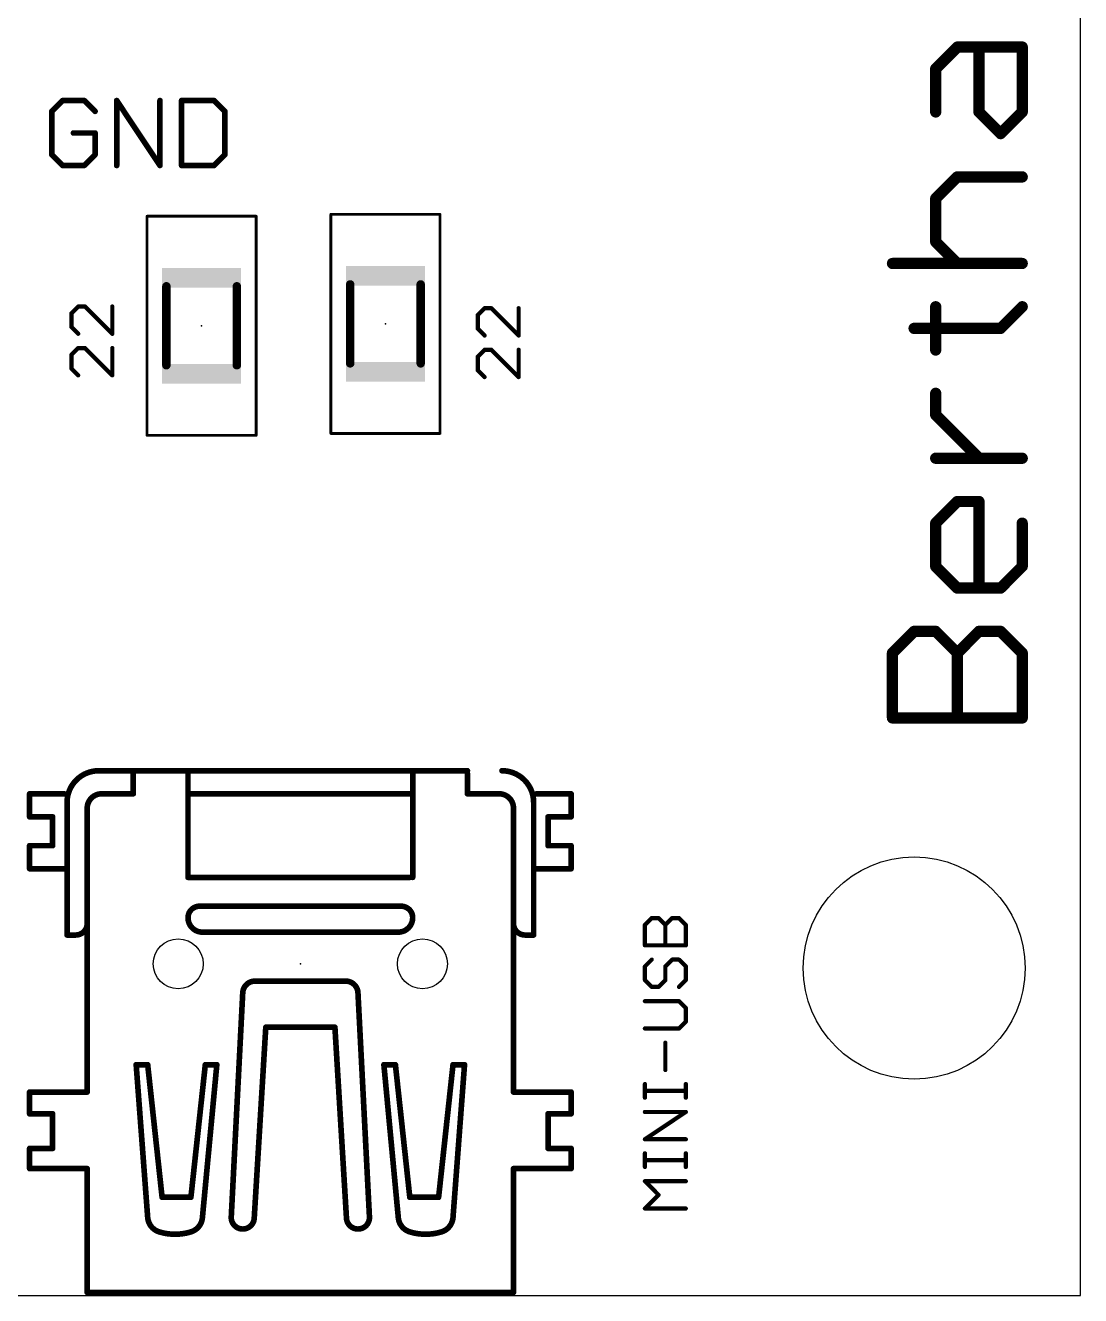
# Model space of a CAD drawing. Extents: x -5 to 95, y -7 to 91.
# Drawn here: x 75.98 to 95, y -2.9 to 19.98 of the extents above; entities that cross this region are included whole.
import ezdxf

# ---------------------------------------------------------------- set-up
doc = ezdxf.new("R2010")
doc.units = 0
for name, color, linetype in [('20', 7, 'CONTINUOUS'), ('21', 253, 'CONTINUOUS'), ('23', 7, 'CONTINUOUS'), ('27', 253, 'CONTINUOUS'), ('39', 22, 'CONTINUOUS'), ('51', 253, 'CONTINUOUS')]:
    doc.layers.add(name, color=color, linetype=linetype)

# ---------------------------------------------------------------- blocks, each defined once
blk = doc.blocks.new('RECT')
blk.add_solid([(-0.5, -0.5), (0.5, -0.5), (-0.5, 0.5), (0.5, 0.5)])

msp = doc.modelspace()

# ---------------------------------------------------------------- linework, layer by layer
at = {"layer": '20'}
for p, q in [((95, -2.9), (95, 81.7)), ((-5, -2.9), (95, -2.9))]:
    msp.add_line(p, q, dxfattribs=at)
for centre, radius in [((92, 3), 2), ((78.7377, 3.0754), 0.45), ((83.1377, 3.0754), 0.45)]:
    msp.add_circle(centre, radius, dxfattribs=at)
at = {"layer": '21', "const_width": 0.1016}
for points in [[(77.9267, 6.5536), (78.9131, 6.5536)], [(77.9267, 6.1381), (77.9267, 6.5015)], [(78.9129, 4.6327), (78.9129, 6.5015)], [(82.9622, 6.5535), (83.9486, 6.5535)], [(82.9623, 4.6327), (82.9623, 6.5015)], [(83.9485, 6.1381), (83.9485, 6.5015)], [(82.7546, 4.1135), (79.1207, 4.1135)], [(78.9131, 3.9059), (78.9131, 3.9058)], [(77.0961, 1.4929), (77.0961, 3.802)], [(79.1726, 3.6463), (82.7027, 3.6463)], [(84.7791, 1.4928), (84.7792, 3.8021)], [(76.8885, 3.5944), (76.7327, 3.5944)], [(84.9867, 3.5944), (85.1425, 3.5944)], [(81.7681, 2.7638), (80.107, 2.7638)], [(79.6918, -1.493), (79.8994, 2.5562)], [(82.1834, -1.493), (81.9758, 2.5562)], [(80.1071, -1.4931), (80.3147, 1.9332)], [(81.5605, 1.9332), (80.3145, 1.9332)], [(81.7681, -1.4931), (81.5605, 1.9332)], [(77.9786, 1.2583), (78.1863, -1.4931)], [(78.1863, 1.2583), (77.9786, 1.2583)], [(78.4458, -1.1297), (78.1863, 1.2583)], [(79.2245, 1.2583), (78.965, -1.1297)], [(79.1726, -1.4931), (79.4322, 1.2583)], [(79.4322, 1.2583), (79.2245, 1.2583)], [(82.7026, -1.4931), (82.443, 1.2583)], [(82.443, 1.2583), (82.6507, 1.2583)], [(82.6507, 1.2583), (82.9102, -1.1297)], [(83.4294, -1.1297), (83.6889, 1.2583)], [(83.8966, 1.2583), (83.6889, -1.4931)], [(83.6889, 1.2583), (83.8966, 1.2583)], [(78.965, -1.1297), (78.4458, -1.1297)], [(82.9102, -1.1297), (83.4294, -1.1297)], [(77.0961, -2.8428), (77.0962, -1.3393)], [(84.7791, -2.8428), (84.7791, -1.3392)], [(79.8994, -1.7007), (79.8995, -1.7007)], [(84.7791, -2.8428), (77.0961, -2.8428)], [(84.7792, -2.8428), (84.7791, -2.8428)]]:
    msp.add_lwpolyline(points, dxfattribs=at)
at = {"layer": '21'}
for points, const_width in [([(77.9267, 6.579, 1), (77.9267, 6.5282)], 0.0508), ([(77.9521, 6.5015, 1), (77.9013, 6.5015)], 0.0508), ([(78.9383, 6.5015, 1), (78.8875, 6.5015)], 0.0508), ([(78.9131, 6.5282, 1), (78.9131, 6.579)], 0.0508), ([(82.9622, 6.5789, 1), (82.9622, 6.5281)], 0.0508), ([(82.9877, 6.5015, 1), (82.9369, 6.5015)], 0.0508), ([(83.9739, 6.5015, 1), (83.9231, 6.5015)], 0.0508), ([(83.9486, 6.5281, 1), (83.9486, 6.5789)], 0.0508), ([(77.9013, 6.1381, 1), (77.9521, 6.1381)], 0.0508), ([(83.9231, 6.1381, 1), (83.9739, 6.1381)], 0.0508), ([(78.8875, 4.6327, 1), (78.9383, 4.6327)], 0.0508), ([(82.9369, 4.6327, 1), (82.9877, 4.6327)], 0.0508), ([(79.1207, 4.1135, 0.4145), (78.9131, 3.9059)], 0.1016), ([(79.1207, 4.1389, 1), (79.1207, 4.0881)], 0.0508), ([(79.1207, 4.0881, 1), (79.1207, 4.1389)], 0.0508), ([(82.9621, 3.9059, 0.4145), (82.7545, 4.1135)], 0.1016), ([(82.7545, 4.1389, 1), (82.7545, 4.0881)], 0.0508), ([(82.7546, 4.0881, 1), (82.7546, 4.1389)], 0.0508), ([(78.9385, 3.9059, 1), (78.8877, 3.9059)], 0.0508), ([(78.9131, 3.9058, 0.414), (79.1726, 3.6463)], 0.1016), ([(78.9385, 3.9058, 1), (78.8877, 3.9058)], 0.0508), ([(78.8877, 3.9059, 1), (78.9385, 3.9059)], 0.0508), ([(78.8877, 3.9058, 1), (78.9385, 3.9058)], 0.0508), ([(82.7026, 3.6463, 0.4135), (82.9621, 3.9058)], 0.1016), ([(82.9875, 3.9058, 1), (82.9367, 3.9059)], 0.0508), ([(82.9367, 3.9059, 1), (82.9875, 3.9059)], 0.0508), ([(76.8885, 3.5944, 0.4142), (77.0961, 3.802)], 0.1016), ([(77.1215, 3.802, 1), (77.0707, 3.802)], 0.0508), ([(77.1215, 3.802, 1), (77.0707, 3.802)], 0.0508), ([(79.1726, 3.6717, 1), (79.1726, 3.6209)], 0.0508), ([(79.1726, 3.6209, 1), (79.1726, 3.6717)], 0.0508), ([(82.7026, 3.6717, 1), (82.7026, 3.6209)], 0.0508), ([(82.7027, 3.6209, 1), (82.7027, 3.6717)], 0.0508), ([(84.7791, 3.802, 0.4142), (84.9867, 3.5944)], 0.1016), ([(84.8045, 3.802, 1), (84.7537, 3.802)], 0.0508), ([(84.8046, 3.8021, 1), (84.7538, 3.8021)], 0.0508), ([(76.7327, 3.6198, 1), (76.7327, 3.569)], 0.0508), ([(76.8885, 3.6198, 1), (76.8885, 3.569)], 0.0508), ([(76.8885, 3.569, 1), (76.8885, 3.6198)], 0.0508), ([(84.9867, 3.6198, 1), (84.9867, 3.569)], 0.0508), ([(84.9867, 3.569, 1), (84.9867, 3.6198)], 0.0508), ([(85.1425, 3.569, 1), (85.1425, 3.6198)], 0.0508), ([(80.1071, 2.7638, 0.3827), (79.8994, 2.5562)], 0.1016), ([(80.107, 2.7892, 1), (80.107, 2.7384)], 0.0508), ([(80.1085, 2.7385, 1), (80.1057, 2.7892)], 0.0508), ([(81.9758, 2.5562, 0.3825), (81.7681, 2.7638)], 0.1016), ([(81.7695, 2.7892, 1), (81.7667, 2.7385)], 0.0508), ([(81.7681, 2.7384, 1), (81.7681, 2.7892)], 0.0508), ([(79.9248, 2.5549, 1), (79.874, 2.5575)], 0.0508), ([(79.874, 2.5576, 1), (79.9248, 2.5548)], 0.0508), ([(82.0012, 2.5575, 1), (81.9504, 2.5549)], 0.0508), ([(81.9504, 2.5548, 1), (82.0012, 2.5576)], 0.0508), ([(80.3145, 1.9586, 1), (80.3145, 1.9078)], 0.0508), ([(80.3401, 1.9317, 1), (80.2893, 1.9348)], 0.0508), ([(81.5859, 1.9348, 1), (81.5351, 1.9317)], 0.0508), ([(81.5605, 1.9078, 1), (81.5605, 1.9586)], 0.0508), ([(77.0707, 1.4929, 1), (77.1215, 1.4929)], 0.0508), ([(84.7537, 1.4928, 1), (84.8045, 1.4928)], 0.0508), ([(78.0039, 1.2602, 1), (77.9533, 1.2564)], 0.0508), ([(77.9786, 1.2837, 1), (77.9786, 1.2329)], 0.0508), ([(78.2115, 1.2611, 1), (78.161, 1.2556)], 0.0508), ([(78.1863, 1.2329, 1), (78.1863, 1.2837)], 0.0508), ([(79.2245, 1.2837, 1), (79.2245, 1.2329)], 0.0508), ([(79.2497, 1.2556, 1), (79.1992, 1.2611)], 0.0508), ([(79.4575, 1.2559, 1), (79.4069, 1.2607)], 0.0508), ([(79.4322, 1.2329, 1), (79.4322, 1.2837)], 0.0508), ([(82.4683, 1.2607, 1), (82.4177, 1.2559)], 0.0508), ([(82.443, 1.2837, 1), (82.443, 1.2329)], 0.0508), ([(82.6759, 1.2611, 1), (82.6254, 1.2556)], 0.0508), ([(82.6507, 1.2329, 1), (82.6507, 1.2837)], 0.0508), ([(83.6889, 1.2837, 1), (83.6889, 1.2329)], 0.0508), ([(83.7141, 1.2556, 1), (83.6636, 1.2611)], 0.0508), ([(83.9219, 1.2564, 1), (83.8713, 1.2602)], 0.0508), ([(83.8966, 1.2329, 1), (83.8966, 1.2837)], 0.0508), ([(78.4458, -1.1043, 1), (78.4458, -1.1551)], 0.0508), ([(78.4205, -1.1324, 1), (78.471, -1.1269)], 0.0508), ([(78.9397, -1.1269, 1), (78.9902, -1.1324)], 0.0508), ([(78.965, -1.1551, 1), (78.965, -1.1043)], 0.0508), ([(82.9102, -1.1043, 1), (82.9102, -1.1551)], 0.0508), ([(82.8849, -1.1324, 1), (82.9354, -1.1269)], 0.0508), ([(83.4041, -1.1269, 1), (83.4546, -1.1324)], 0.0508), ([(83.4294, -1.1551, 1), (83.4294, -1.1043)], 0.0508), ([(77.1216, -1.3393, 1), (77.0708, -1.3393)], 0.0508), ([(84.8045, -1.3392, 1), (84.7537, -1.3392)], 0.0508), ([(78.1863, -1.4931, 0.3087), (78.3939, -1.7526)], 0.1016), ([(78.2116, -1.4911, 1), (78.161, -1.495)], 0.0508), ([(78.161, -1.495, 1), (78.2116, -1.4912)], 0.0508), ([(78.965, -1.7526, 0.3087), (79.1726, -1.4931)], 0.1016), ([(79.1473, -1.4907, 1), (79.1979, -1.4955)], 0.0508), ([(79.1979, -1.495, 1), (79.1473, -1.4911)], 0.0508), ([(79.6918, -1.4931, 0.4142), (79.8994, -1.7007)], 0.1016), ([(79.7172, -1.4931, 1), (79.6664, -1.4931)], 0.0508), ([(79.6664, -1.4917, 1), (79.7172, -1.4943)], 0.0508), ([(79.8995, -1.7007, 0.4142), (80.1071, -1.4931)], 0.1016), ([(80.1325, -1.4931, 1), (80.0817, -1.4931)], 0.0508), ([(80.0817, -1.4915, 1), (80.1325, -1.4946)], 0.0508), ([(81.7681, -1.4931, 0.4142), (81.9757, -1.7007)], 0.1016), ([(81.7935, -1.4931, 1), (81.7427, -1.4931)], 0.0508), ([(81.7427, -1.4946, 1), (81.7935, -1.4915)], 0.0508), ([(81.9758, -1.7007, 0.4142), (82.1834, -1.4931)], 0.1016), ([(82.2088, -1.4931, 1), (82.158, -1.4931)], 0.0508), ([(82.158, -1.4943, 1), (82.2088, -1.4917)], 0.0508), ([(82.7026, -1.4931, 0.3087), (82.9102, -1.7526)], 0.1016), ([(82.7279, -1.4911, 1), (82.6773, -1.495)], 0.0508), ([(82.6773, -1.4955, 1), (82.7279, -1.4907)], 0.0508), ([(83.4813, -1.7526, 0.3087), (83.6889, -1.4931)], 0.1016), ([(83.6636, -1.4912, 1), (83.7142, -1.495)], 0.0508), ([(83.7142, -1.495, 1), (83.6636, -1.4911)], 0.0508), ([(78.3939, -1.7526, 0.1499), (78.965, -1.7526)], 0.1016), ([(78.4013, -1.7283, 1), (78.3864, -1.7768)], 0.0508), ([(78.3865, -1.7769, 1), (78.4013, -1.7283)], 0.0508), ([(78.9576, -1.7283, 1), (78.9724, -1.7769)], 0.0508), ([(78.9724, -1.7768, 1), (78.9575, -1.7283)], 0.0508), ([(79.8994, -1.6753, 1), (79.8994, -1.7261)], 0.0508), ([(79.8995, -1.6753, 1), (79.8995, -1.7261)], 0.0508), ([(79.8994, -1.7261, 1), (79.8994, -1.6753)], 0.0508), ([(79.8995, -1.7261, 1), (79.8995, -1.6753)], 0.0508), ([(81.9758, -1.6753, 1), (81.9758, -1.7261)], 0.0508), ([(81.9757, -1.7261, 1), (81.9757, -1.6753)], 0.0508), ([(82.9102, -1.7526, 0.1499), (83.4813, -1.7526)], 0.1016), ([(82.9176, -1.7283, 1), (82.9027, -1.7768)], 0.0508), ([(82.9028, -1.7769, 1), (82.9176, -1.7283)], 0.0508), ([(83.4739, -1.7283, 1), (83.4887, -1.7769)], 0.0508), ([(83.4887, -1.7768, 1), (83.4738, -1.7283)], 0.0508), ([(77.0961, -2.8174, 1), (77.0961, -2.8682)], 0.0508), ([(77.0707, -2.8428, 1), (77.1215, -2.8428)], 0.0508), ([(84.7791, -2.8174, 1), (84.7791, -2.8682)], 0.0508), ([(84.7537, -2.8428, 1), (84.8045, -2.8428)], 0.0508), ([(84.7791, -2.8682, 1), (84.7791, -2.8174)], 0.0508), ([(84.7792, -2.8682, 1), (84.7792, -2.8174)], 0.0508)]:
    msp.add_lwpolyline(points, format="xyb", dxfattribs=dict(at, const_width=const_width))
at = {"layer": '23'}
for p in [(79.158, 14.5677), (82.4712, 14.6017), (80.9377, 3.0754)]:
    msp.add_point(p, dxfattribs=at)
at = {"layer": '27'}
for points, const_width in [([(92.3886, 19.1983), (92.7784, 19.5881)], 0.2032), ([(92.7784, 19.5881), (93.9478, 19.5881)], 0.2032), ([(93.1682, 18.4187), (93.1682, 19.5881)], 0.2032), ([(93.9478, 19.5881), (93.9478, 18.4187)], 0.2032), ([(92.3886, 18.4187), (92.3886, 19.1983)], 0.2032), ([(76.6532, 18.6245), (76.4583, 18.4296)], 0.1016), ([(77.043, 18.6245), (76.6532, 18.6245)], 0.1016), ([(77.2379, 18.4296), (77.043, 18.6245)], 0.1016), ([(77.6277, 17.4551), (77.6277, 18.6245)], 0.1016), ([(77.6277, 18.6245), (78.4073, 17.4551)], 0.1016), ([(78.4073, 17.4551), (78.4073, 18.6245)], 0.1016), ([(78.7971, 18.6245), (78.7971, 17.4551)], 0.1016), ([(79.3818, 18.6245), (78.7971, 18.6245)], 0.1016), ([(79.5767, 18.4296), (79.3818, 18.6245)], 0.1016), ([(76.4583, 18.4296), (76.4583, 17.65)], 0.1016), ([(79.5767, 17.65), (79.5767, 18.4296)], 0.1016), ([(93.558, 18.0289), (93.1682, 18.4187)], 0.2032), ([(93.9478, 18.4187), (93.558, 18.0289)], 0.2032), ([(77.2379, 18.0398), (76.8481, 18.0398)], 0.1016), ([(77.2379, 17.65), (77.2379, 18.0398)], 0.1016), ([(76.4583, 17.65), (76.6532, 17.4551)], 0.1016), ([(77.043, 17.4551), (77.2379, 17.65)], 0.1016), ([(79.3818, 17.4551), (79.5767, 17.65)], 0.1016), ([(76.6532, 17.4551), (77.043, 17.4551)], 0.1016), ([(78.7971, 17.4551), (79.3818, 17.4551)], 0.1016), ([(92.3886, 16.8595), (92.7784, 17.2493)], 0.2032), ([(92.7784, 17.2493), (93.9478, 17.2493)], 0.2032), ([(92.3886, 16.0799), (92.3886, 16.8595)], 0.2032), ([(92.7784, 15.6901), (92.3886, 16.0799)], 0.2032), ([(91.609, 15.6901), (93.9478, 15.6901)], 0.2032), ([(76.9339, 14.9148), (76.811, 14.792)], 0.0762), ([(77.0567, 14.9148), (76.9339, 14.9148)], 0.0762), ([(77.5482, 14.4234), (77.0567, 14.9148)], 0.0762), ([(77.5482, 14.9148), (77.5482, 14.4234)], 0.0762), ([(84.2574, 14.8837), (84.1346, 14.7608)], 0.0762), ([(84.3803, 14.8837), (84.2574, 14.8837)], 0.0762), ([(84.8718, 14.3922), (84.3803, 14.8837)], 0.0762), ([(84.8718, 14.8837), (84.8718, 14.3922)], 0.0762), ([(92.3886, 14.1309), (92.3886, 14.9105)], 0.2032), ([(93.558, 14.5207), (93.9478, 14.9105)], 0.2032), ([(76.811, 14.792), (76.811, 14.5462)], 0.0762), ([(84.1346, 14.7608), (84.1346, 14.5151)], 0.0762), ([(76.811, 14.5462), (76.9339, 14.4234)], 0.0762), ([(84.1346, 14.5151), (84.2574, 14.3922)], 0.0762), ([(91.9988, 14.5207), (93.558, 14.5207)], 0.2032), ([(76.9339, 14.1664), (76.811, 14.0436)], 0.0762), ([(77.0567, 14.1664), (76.9339, 14.1664)], 0.0762), ([(77.5482, 13.6749), (77.0567, 14.1664)], 0.0762), ([(77.5482, 14.1664), (77.5482, 13.6749)], 0.0762), ([(76.811, 14.0436), (76.811, 13.7978)], 0.0762), ([(84.2574, 14.1353), (84.1346, 14.0124)], 0.0762), ([(84.1346, 14.0124), (84.1346, 13.7666)], 0.0762), ([(84.3803, 14.1353), (84.2574, 14.1353)], 0.0762), ([(84.8718, 13.6438), (84.3803, 14.1353)], 0.0762), ([(84.8718, 14.1353), (84.8718, 13.6438)], 0.0762), ([(76.811, 13.7978), (76.9339, 13.6749)], 0.0762), ([(84.1346, 13.7666), (84.2574, 13.6438)], 0.0762), ([(92.3886, 12.9615), (92.3886, 13.3513)], 0.2032), ([(93.1682, 12.1819), (92.3886, 12.9615)], 0.2032), ([(93.9478, 12.1819), (92.3886, 12.1819)], 0.2032), ([(92.3886, 11.0125), (92.7784, 11.4023)], 0.2032), ([(92.7784, 11.4023), (93.1682, 11.4023)], 0.2032), ([(93.1682, 11.4023), (93.1682, 9.8431)], 0.2032), ([(92.3886, 10.2329), (92.3886, 11.0125)], 0.2032), ([(93.9478, 11.0125), (93.9478, 10.2329)], 0.2032), ([(92.7784, 9.8431), (92.3886, 10.2329)], 0.2032), ([(93.9478, 10.2329), (93.558, 9.8431)], 0.2032), ([(93.558, 9.8431), (92.7784, 9.8431)], 0.2032), ([(91.609, 8.6737), (91.9988, 9.0635)], 0.2032), ([(91.9988, 9.0635), (92.3886, 9.0635)], 0.2032), ([(92.3886, 9.0635), (92.7784, 8.6737)], 0.2032), ([(92.7784, 8.6737), (93.1682, 9.0635)], 0.2032), ([(93.1682, 9.0635), (93.558, 9.0635)], 0.2032), ([(93.558, 9.0635), (93.9478, 8.6737)], 0.2032), ([(91.609, 7.5043), (91.609, 8.6737)], 0.2032), ([(92.7784, 7.5043), (92.7784, 8.6737)], 0.2032), ([(93.9478, 8.6737), (93.9478, 7.5043)], 0.2032), ([(93.9478, 7.5043), (91.609, 7.5043)], 0.2032), ([(87.1474, 3.7771), (87.2702, 3.9)], 0.0762), ([(87.2702, 3.9), (87.3931, 3.9)], 0.0762), ([(87.3931, 3.9), (87.516, 3.7771)], 0.0762), ([(87.516, 3.7771), (87.6389, 3.9)], 0.0762), ([(87.6389, 3.9), (87.7617, 3.9)], 0.0762), ([(87.7617, 3.9), (87.8846, 3.7771)], 0.0762), ([(87.1474, 3.4085), (87.1474, 3.7771)], 0.0762), ([(87.516, 3.4085), (87.516, 3.7771)], 0.0762), ([(87.8846, 3.7771), (87.8846, 3.4085)], 0.0762), ([(87.8846, 3.4085), (87.1474, 3.4085)], 0.0762), ([(87.2702, 3.1516), (87.1474, 3.0287)], 0.0762), ([(87.1474, 3.0287), (87.1474, 2.783)], 0.0762), ([(87.516, 3.0287), (87.6389, 3.1516)], 0.0762), ([(87.516, 2.783), (87.516, 3.0287)], 0.0762), ([(87.6389, 3.1516), (87.7617, 3.1516)], 0.0762), ([(87.7617, 3.1516), (87.8846, 3.0287)], 0.0762), ([(87.8846, 3.0287), (87.8846, 2.783)], 0.0762), ([(87.1474, 2.783), (87.2702, 2.6601)], 0.0762), ([(87.3931, 2.6601), (87.516, 2.783)], 0.0762), ([(87.8846, 2.783), (87.7617, 2.6601)], 0.0762), ([(87.2702, 2.6601), (87.3931, 2.6601)], 0.0762), ([(87.7617, 2.4032), (87.1474, 2.4032)], 0.0762), ([(87.8846, 2.2803), (87.7617, 2.4032)], 0.0762), ([(87.8846, 2.0345), (87.8846, 2.2803)], 0.0762), ([(87.7617, 1.9117), (87.8846, 2.0345)], 0.0762), ([(87.1474, 1.9117), (87.7617, 1.9117)], 0.0762), ([(87.516, 1.1633), (87.516, 1.6547)], 0.0762), ([(87.1474, 0.6643), (87.1474, 0.9101)], 0.0762), ([(87.8846, 0.6643), (87.8846, 0.9101)], 0.0762), ([(87.8846, 0.7872), (87.1474, 0.7872)], 0.0762), ([(87.1474, -0.0841), (87.8846, 0.4074)], 0.0762), ([(87.8846, 0.4074), (87.1474, 0.4074)], 0.0762), ([(87.8846, -0.0841), (87.1474, -0.0841)], 0.0762), ([(87.1474, -0.5831), (87.1474, -0.3373)], 0.0762), ([(87.8846, -0.4602), (87.1474, -0.4602)], 0.0762), ([(87.8846, -0.5831), (87.8846, -0.3373)], 0.0762), ([(87.3931, -1.0857), (87.1474, -0.84)], 0.0762), ([(87.1474, -0.84), (87.8846, -0.84)], 0.0762), ([(87.1474, -1.3315), (87.3931, -1.0857)], 0.0762), ([(87.8846, -1.3315), (87.1474, -1.3315)], 0.0762)]:
    msp.add_lwpolyline(points, dxfattribs=dict(at, const_width=const_width))
for points, const_width in [([(92.7784, 19.6389, 1), (92.7784, 19.5373)], 0.1016), ([(92.8144, 19.5522, 1), (92.7425, 19.624)], 0.1016), ([(93.219, 19.5881, 1), (93.1174, 19.5881)], 0.1016), ([(93.9986, 19.5881, 1), (93.897, 19.5881)], 0.1016), ([(93.9478, 19.5373, 1), (93.9478, 19.6389)], 0.1016), ([(92.4394, 19.1983, 1), (92.3378, 19.1983)], 0.1016), ([(92.3527, 19.2342, 1), (92.4246, 19.1624)], 0.1016), ([(76.6532, 18.6499, 1), (76.6532, 18.5991)], 0.0508), ([(76.6711, 18.6065, 1), (76.6352, 18.6424)], 0.0508), ([(77.0609, 18.6424, 1), (77.025, 18.6065)], 0.0508), ([(77.043, 18.5991, 1), (77.043, 18.6499)], 0.0508), ([(77.6531, 18.6245, 1), (77.6023, 18.6245)], 0.0508), ([(77.6488, 18.6386, 1), (77.6066, 18.6104)], 0.0508), ([(78.4327, 18.6245, 1), (78.3819, 18.6245)], 0.0508), ([(78.8225, 18.6245, 1), (78.7717, 18.6245)], 0.0508), ([(78.7971, 18.6499, 1), (78.7971, 18.5991)], 0.0508), ([(79.3997, 18.6424, 1), (79.3638, 18.6065)], 0.0508), ([(79.3818, 18.5991, 1), (79.3818, 18.6499)], 0.0508), ([(76.4837, 18.4296, 1), (76.4329, 18.4296)], 0.0508), ([(76.4403, 18.4475, 1), (76.4763, 18.4116)], 0.0508), ([(77.2199, 18.4116, 1), (77.2558, 18.4475)], 0.0508), ([(79.6021, 18.4296, 1), (79.5513, 18.4296)], 0.0508), ([(79.5587, 18.4116, 1), (79.5946, 18.4475)], 0.0508), ([(92.3378, 18.4187, 1), (92.4394, 18.4187)], 0.1016), ([(93.2042, 18.4546, 1), (93.1323, 18.3828)], 0.1016), ([(93.1174, 18.4187, 1), (93.219, 18.4187)], 0.1016), ([(93.897, 18.4187, 1), (93.9986, 18.4187)], 0.1016), ([(93.9837, 18.3828, 1), (93.9119, 18.4546)], 0.1016), ([(76.8481, 18.0652, 1), (76.8481, 18.0144)], 0.0508), ([(77.2633, 18.0398, 1), (77.2125, 18.0398)], 0.0508), ([(77.2379, 18.0144, 1), (77.2379, 18.0652)], 0.0508), ([(93.5221, 18.0648, 1), (93.594, 17.993)], 0.1016), ([(93.5221, 17.993, 1), (93.594, 18.0648)], 0.1016), ([(76.4763, 17.6679, 1), (76.4403, 17.632)], 0.0508), ([(76.4329, 17.65, 1), (76.4837, 17.65)], 0.0508), ([(77.2125, 17.65, 1), (77.2633, 17.65)], 0.0508), ([(77.2558, 17.632, 1), (77.2199, 17.6679)], 0.0508), ([(79.5513, 17.65, 1), (79.6021, 17.65)], 0.0508), ([(79.5946, 17.632, 1), (79.5587, 17.6679)], 0.0508), ([(76.6532, 17.4805, 1), (76.6532, 17.4297)], 0.0508), ([(76.6352, 17.4371, 1), (76.6711, 17.473)], 0.0508), ([(77.025, 17.473, 1), (77.0609, 17.4371)], 0.0508), ([(77.043, 17.4297, 1), (77.043, 17.4805)], 0.0508), ([(77.6023, 17.4551, 1), (77.6531, 17.4551)], 0.0508), ([(78.3819, 17.4551, 1), (78.4327, 17.4551)], 0.0508), ([(78.3862, 17.441, 1), (78.4284, 17.4692)], 0.0508), ([(78.7971, 17.4805, 1), (78.7971, 17.4297)], 0.0508), ([(78.7717, 17.4551, 1), (78.8225, 17.4551)], 0.0508), ([(79.3638, 17.473, 1), (79.3997, 17.4371)], 0.0508), ([(79.3818, 17.4297, 1), (79.3818, 17.4805)], 0.0508), ([(92.7784, 17.3001, 1), (92.7784, 17.1985)], 0.1016), ([(92.8144, 17.2134, 1), (92.7425, 17.2852)], 0.1016), ([(93.9478, 17.1985, 1), (93.9478, 17.3001)], 0.1016), ([(92.4394, 16.8595, 1), (92.3378, 16.8595)], 0.1016), ([(92.3527, 16.8954, 1), (92.4246, 16.8236)], 0.1016), ([(92.4246, 16.1158, 1), (92.3527, 16.044)], 0.1016), ([(92.3378, 16.0799, 1), (92.4394, 16.0799)], 0.1016), ([(91.609, 15.7409, 1), (91.609, 15.6393)], 0.1016), ([(93.9478, 15.6393, 1), (93.9478, 15.7409)], 0.1016), ([(92.7425, 15.6542, 1), (92.8144, 15.7261)], 0.1016), ([(76.9339, 14.9339, 1), (76.9339, 14.8958)], 0.0381), ([(76.9473, 14.9014, 1), (76.9204, 14.9283)], 0.0381), ([(77.0702, 14.9283, 1), (77.0433, 14.9014)], 0.0381), ([(77.0567, 14.8958, 1), (77.0567, 14.9339)], 0.0381), ([(77.5673, 14.9148, 1), (77.5292, 14.9148)], 0.0381), ([(84.2574, 14.9027, 1), (84.2574, 14.8646)], 0.0381), ([(84.2709, 14.8702, 1), (84.244, 14.8971)], 0.0381), ([(84.3938, 14.8971, 1), (84.3668, 14.8702)], 0.0381), ([(84.3803, 14.8646, 1), (84.3803, 14.9027)], 0.0381), ([(84.8908, 14.8837, 1), (84.8527, 14.8837)], 0.0381), ([(92.4394, 14.9105, 1), (92.3378, 14.9105)], 0.1016), ([(93.9837, 14.8746, 1), (93.9119, 14.9465)], 0.1016), ([(76.83, 14.792, 1), (76.7919, 14.792)], 0.0381), ([(76.7975, 14.8054, 1), (76.8245, 14.7785)], 0.0381), ([(84.1211, 14.7743, 1), (84.148, 14.7473)], 0.0381), ([(84.1536, 14.7608, 1), (84.1155, 14.7608)], 0.0381), ([(76.8245, 14.5597, 1), (76.7975, 14.5328)], 0.0381), ([(76.7919, 14.5462, 1), (76.83, 14.5462)], 0.0381), ([(76.9204, 14.4099, 1), (76.9473, 14.4368)], 0.0381), ([(77.5292, 14.4234, 1), (77.5673, 14.4234)], 0.0381), ([(77.5348, 14.4099, 1), (77.5617, 14.4368)], 0.0381), ([(84.148, 14.5285, 1), (84.1211, 14.5016)], 0.0381), ([(84.1155, 14.5151, 1), (84.1536, 14.5151)], 0.0381), ([(84.244, 14.3787, 1), (84.2709, 14.4057)], 0.0381), ([(84.8583, 14.3787, 1), (84.8853, 14.4057)], 0.0381), ([(91.9988, 14.5715, 1), (91.9988, 14.4699)], 0.1016), ([(93.5221, 14.5567, 1), (93.594, 14.4848)], 0.1016), ([(93.558, 14.4699, 1), (93.558, 14.5715)], 0.1016), ([(76.9339, 14.1855, 1), (76.9339, 14.1474)], 0.0381), ([(76.9473, 14.153, 1), (76.9204, 14.1799)], 0.0381), ([(77.0702, 14.1799, 1), (77.0433, 14.153)], 0.0381), ([(77.0567, 14.1474, 1), (77.0567, 14.1855)], 0.0381), ([(77.5673, 14.1664, 1), (77.5292, 14.1664)], 0.0381), ([(84.8527, 14.3922, 1), (84.8908, 14.3922)], 0.0381), ([(76.83, 14.0436, 1), (76.7919, 14.0436)], 0.0381), ([(76.7975, 14.057, 1), (76.8245, 14.0301)], 0.0381), ([(84.1536, 14.0124, 1), (84.1155, 14.0124)], 0.0381), ([(84.1211, 14.0258, 1), (84.148, 13.9989)], 0.0381), ([(84.2574, 14.1543, 1), (84.2574, 14.1162)], 0.0381), ([(84.2709, 14.1218, 1), (84.244, 14.1487)], 0.0381), ([(84.3938, 14.1487, 1), (84.3668, 14.1218)], 0.0381), ([(84.3803, 14.1162, 1), (84.3803, 14.1543)], 0.0381), ([(84.8908, 14.1353, 1), (84.8527, 14.1353)], 0.0381), ([(92.3378, 14.1309, 1), (92.4394, 14.1309)], 0.1016), ([(76.8245, 13.8113, 1), (76.7975, 13.7843)], 0.0381), ([(76.7919, 13.7978, 1), (76.83, 13.7978)], 0.0381), ([(84.148, 13.7801, 1), (84.1211, 13.7532)], 0.0381), ([(84.1155, 13.7666, 1), (84.1536, 13.7666)], 0.0381), ([(76.9204, 13.6615, 1), (76.9473, 13.6884)], 0.0381), ([(77.5292, 13.6749, 1), (77.5673, 13.6749)], 0.0381), ([(77.5348, 13.6615, 1), (77.5617, 13.6884)], 0.0381), ([(84.244, 13.6303, 1), (84.2709, 13.6572)], 0.0381), ([(84.8527, 13.6438, 1), (84.8908, 13.6438)], 0.0381), ([(84.8583, 13.6303, 1), (84.8853, 13.6572)], 0.0381), ([(92.4394, 13.3513, 1), (92.3378, 13.3513)], 0.1016), ([(92.4246, 12.9975, 1), (92.3527, 12.9256)], 0.1016), ([(92.3378, 12.9615, 1), (92.4394, 12.9615)], 0.1016), ([(92.3886, 12.2327, 1), (92.3886, 12.1311)], 0.1016), ([(93.1323, 12.146, 1), (93.2042, 12.2179)], 0.1016), ([(93.9478, 12.1311, 1), (93.9478, 12.2327)], 0.1016), ([(92.7784, 11.4531, 1), (92.7784, 11.3515)], 0.1016), ([(92.8144, 11.3664, 1), (92.7425, 11.4383)], 0.1016), ([(93.219, 11.4023, 1), (93.1174, 11.4023)], 0.1016), ([(93.1682, 11.3515, 1), (93.1682, 11.4531)], 0.1016), ([(92.4394, 11.0125, 1), (92.3378, 11.0125)], 0.1016), ([(92.3527, 11.0485, 1), (92.4246, 10.9766)], 0.1016), ([(93.9986, 11.0125, 1), (93.897, 11.0125)], 0.1016), ([(92.4246, 10.2689, 1), (92.3527, 10.197)], 0.1016), ([(93.9837, 10.197, 1), (93.9119, 10.2689)], 0.1016), ([(92.3378, 10.2329, 1), (92.4394, 10.2329)], 0.1016), ([(93.897, 10.2329, 1), (93.9986, 10.2329)], 0.1016), ([(92.7784, 9.8939, 1), (92.7784, 9.7923)], 0.1016), ([(92.7425, 9.8072, 1), (92.8144, 9.8791)], 0.1016), ([(93.1174, 9.8431, 1), (93.219, 9.8431)], 0.1016), ([(93.5221, 9.8791, 1), (93.594, 9.8072)], 0.1016), ([(93.558, 9.7923, 1), (93.558, 9.8939)], 0.1016), ([(91.9988, 9.1143, 1), (91.9988, 9.0127)], 0.1016), ([(92.0348, 9.0276, 1), (91.9629, 9.0995)], 0.1016), ([(92.4246, 9.0995, 1), (92.3527, 9.0276)], 0.1016), ([(92.3886, 9.0127, 1), (92.3886, 9.1143)], 0.1016), ([(93.1682, 9.1143, 1), (93.1682, 9.0127)], 0.1016), ([(93.2042, 9.0276, 1), (93.1323, 9.0995)], 0.1016), ([(93.594, 9.0995, 1), (93.5221, 9.0276)], 0.1016), ([(93.558, 9.0127, 1), (93.558, 9.1143)], 0.1016), ([(91.6598, 8.6737, 1), (91.5582, 8.6737)], 0.1016), ([(91.5731, 8.7097, 1), (91.645, 8.6378)], 0.1016), ([(92.8292, 8.6737, 1), (92.7276, 8.6737)], 0.1016), ([(92.7425, 8.7097, 1), (92.8144, 8.6378)], 0.1016), ([(92.7425, 8.6378, 1), (92.8144, 8.7097)], 0.1016), ([(93.9986, 8.6737, 1), (93.897, 8.6737)], 0.1016), ([(93.9119, 8.6378, 1), (93.9837, 8.7097)], 0.1016), ([(91.609, 7.5551, 1), (91.609, 7.4535)], 0.1016), ([(91.5582, 7.5043, 1), (91.6598, 7.5043)], 0.1016), ([(92.7276, 7.5043, 1), (92.8292, 7.5043)], 0.1016), ([(93.897, 7.5043, 1), (93.9986, 7.5043)], 0.1016), ([(93.9478, 7.4535, 1), (93.9478, 7.5551)], 0.1016), ([(87.2702, 3.919, 1), (87.2702, 3.8809)], 0.0381), ([(87.2837, 3.8865, 1), (87.2568, 3.9135)], 0.0381), ([(87.4066, 3.9135, 1), (87.3796, 3.8865)], 0.0381), ([(87.3931, 3.8809, 1), (87.3931, 3.919)], 0.0381), ([(87.6389, 3.919, 1), (87.6389, 3.8809)], 0.0381), ([(87.6523, 3.8865, 1), (87.6254, 3.9135)], 0.0381), ([(87.7752, 3.9135, 1), (87.7483, 3.8865)], 0.0381), ([(87.7617, 3.8809, 1), (87.7617, 3.919)], 0.0381), ([(87.1339, 3.7906, 1), (87.1608, 3.7636)], 0.0381), ([(87.1664, 3.7771, 1), (87.1283, 3.7771)], 0.0381), ([(87.535, 3.7771, 1), (87.4969, 3.7771)], 0.0381), ([(87.5025, 3.7906, 1), (87.5295, 3.7636)], 0.0381), ([(87.5025, 3.7636, 1), (87.5295, 3.7906)], 0.0381), ([(87.9036, 3.7771, 1), (87.8655, 3.7771)], 0.0381), ([(87.8711, 3.7636, 1), (87.8981, 3.7906)], 0.0381), ([(87.1474, 3.4276, 1), (87.1474, 3.3895)], 0.0381), ([(87.8846, 3.3895, 1), (87.8846, 3.4276)], 0.0381), ([(87.1283, 3.4085, 1), (87.1664, 3.4085)], 0.0381), ([(87.4969, 3.4085, 1), (87.535, 3.4085)], 0.0381), ([(87.8655, 3.4085, 1), (87.9036, 3.4085)], 0.0381), ([(87.1339, 3.0422, 1), (87.1608, 3.0152)], 0.0381), ([(87.1664, 3.0287, 1), (87.1283, 3.0287)], 0.0381), ([(87.2837, 3.1381, 1), (87.2568, 3.165)], 0.0381), ([(87.535, 3.0287, 1), (87.4969, 3.0287)], 0.0381), ([(87.5025, 3.0422, 1), (87.5295, 3.0152)], 0.0381), ([(87.6389, 3.1706, 1), (87.6389, 3.1325)], 0.0381), ([(87.6523, 3.1381, 1), (87.6254, 3.165)], 0.0381), ([(87.7752, 3.165, 1), (87.7483, 3.1381)], 0.0381), ([(87.7617, 3.1325, 1), (87.7617, 3.1706)], 0.0381), ([(87.9036, 3.0287, 1), (87.8655, 3.0287)], 0.0381), ([(87.8711, 3.0152, 1), (87.8981, 3.0422)], 0.0381), ([(87.1608, 2.7964, 1), (87.1339, 2.7695)], 0.0381), ([(87.1283, 2.783, 1), (87.1664, 2.783)], 0.0381), ([(87.4969, 2.783, 1), (87.535, 2.783)], 0.0381), ([(87.5295, 2.7695, 1), (87.5025, 2.7964)], 0.0381), ([(87.8655, 2.783, 1), (87.9036, 2.783)], 0.0381), ([(87.8981, 2.7695, 1), (87.8711, 2.7964)], 0.0381), ([(87.2702, 2.6791, 1), (87.2702, 2.641)], 0.0381), ([(87.2568, 2.6466, 1), (87.2837, 2.6736)], 0.0381), ([(87.3796, 2.6736, 1), (87.4066, 2.6466)], 0.0381), ([(87.3931, 2.641, 1), (87.3931, 2.6791)], 0.0381), ([(87.7483, 2.6736, 1), (87.7752, 2.6466)], 0.0381), ([(87.1474, 2.4222, 1), (87.1474, 2.3841)], 0.0381), ([(87.7752, 2.4166, 1), (87.7483, 2.3897)], 0.0381), ([(87.7617, 2.3841, 1), (87.7617, 2.4222)], 0.0381), ([(87.9036, 2.2803, 1), (87.8655, 2.2803)], 0.0381), ([(87.8711, 2.2668, 1), (87.8981, 2.2938)], 0.0381), ([(87.8981, 2.0211, 1), (87.8711, 2.048)], 0.0381), ([(87.1474, 1.9307, 1), (87.1474, 1.8926)], 0.0381), ([(87.7483, 1.9251, 1), (87.7752, 1.8982)], 0.0381), ([(87.7617, 1.8926, 1), (87.7617, 1.9307)], 0.0381), ([(87.8655, 2.0345, 1), (87.9036, 2.0345)], 0.0381), ([(87.535, 1.6547, 1), (87.4969, 1.6547)], 0.0381), ([(87.4969, 1.1633, 1), (87.535, 1.1633)], 0.0381), ([(87.1664, 0.9101, 1), (87.1283, 0.9101)], 0.0381), ([(87.9036, 0.9101, 1), (87.8655, 0.9101)], 0.0381), ([(87.1474, 0.8062, 1), (87.1474, 0.7681)], 0.0381), ([(87.8846, 0.7681, 1), (87.8846, 0.8062)], 0.0381), ([(87.1283, 0.6643, 1), (87.1664, 0.6643)], 0.0381), ([(87.8655, 0.6643, 1), (87.9036, 0.6643)], 0.0381), ([(87.1474, 0.4264, 1), (87.1474, 0.3883)], 0.0381), ([(87.8952, 0.3915, 1), (87.874, 0.4232)], 0.0381), ([(87.8846, 0.3883, 1), (87.8846, 0.4264)], 0.0381), ([(87.1474, -0.0651, 1), (87.1474, -0.1032)], 0.0381), ([(87.1368, -0.0683, 1), (87.1579, -0.1)], 0.0381), ([(87.8846, -0.1032, 1), (87.8846, -0.0651)], 0.0381), ([(87.1664, -0.3373, 1), (87.1283, -0.3373)], 0.0381), ([(87.1474, -0.4411, 1), (87.1474, -0.4792)], 0.0381), ([(87.9036, -0.3373, 1), (87.8655, -0.3373)], 0.0381), ([(87.8846, -0.4792, 1), (87.8846, -0.4411)], 0.0381), ([(87.1283, -0.5831, 1), (87.1664, -0.5831)], 0.0381), ([(87.8655, -0.5831, 1), (87.9036, -0.5831)], 0.0381), ([(87.1608, -0.8265, 1), (87.1339, -0.8535)], 0.0381), ([(87.1474, -0.8209, 1), (87.1474, -0.859)], 0.0381), ([(87.8846, -0.859, 1), (87.8846, -0.8209)], 0.0381), ([(87.4066, -1.0992, 1), (87.3796, -1.0723)], 0.0381), ([(87.3796, -1.0992, 1), (87.4066, -1.0723)], 0.0381), ([(87.1474, -1.3124, 1), (87.1474, -1.3505)], 0.0381), ([(87.1339, -1.318, 1), (87.1608, -1.3449)], 0.0381), ([(87.8846, -1.3505, 1), (87.8846, -1.3124)], 0.0381)]:
    msp.add_lwpolyline(points, format="xyb", dxfattribs=dict(at, const_width=const_width))
at = {"layer": '39', "const_width": 0.0508}
for points in [[(78.175, 12.5947), (78.175, 16.5407)], [(78.175, 16.5407), (80.141, 16.5407)], [(80.141, 16.5407), (80.141, 12.5947)], [(81.4882, 12.6287), (81.4882, 16.5747)], [(81.4882, 16.5747), (83.4542, 16.5747)], [(83.4542, 16.5747), (83.4542, 12.6287)], [(80.141, 12.5947), (78.175, 12.5947)], [(83.4542, 12.6287), (81.4882, 12.6287)]]:
    msp.add_lwpolyline(points, dxfattribs=at)
at = {"layer": '39', "const_width": 0.0254}
for points in [[(78.1877, 16.5407, 1), (78.1623, 16.5407)], [(78.175, 16.5534, 1), (78.175, 16.528)], [(80.1537, 16.5407, 1), (80.1283, 16.5407)], [(80.141, 16.528, 1), (80.141, 16.5534)], [(81.5009, 16.5747, 1), (81.4755, 16.5747)], [(81.4882, 16.5874, 1), (81.4882, 16.562)], [(83.4669, 16.5747, 1), (83.4415, 16.5747)], [(83.4542, 16.562, 1), (83.4542, 16.5874)], [(78.175, 12.6074, 1), (78.175, 12.582)], [(78.1623, 12.5947, 1), (78.1877, 12.5947)], [(80.1283, 12.5947, 1), (80.1537, 12.5947)], [(80.141, 12.582, 1), (80.141, 12.6074)], [(81.4882, 12.6414, 1), (81.4882, 12.616)], [(81.4755, 12.6287, 1), (81.5009, 12.6287)], [(83.4415, 12.6287, 1), (83.4669, 12.6287)], [(83.4542, 12.616, 1), (83.4542, 12.6414)]]:
    msp.add_lwpolyline(points, format="xyb", dxfattribs=at)
at = {"layer": '51'}
for points, const_width in [([(78.523, 13.8565), (78.523, 15.2789)], 0.1524), ([(79.793, 13.8565), (79.793, 15.2789)], 0.1524), ([(81.8362, 13.8905), (81.8362, 15.3129)], 0.1524), ([(83.1062, 13.8905), (83.1062, 15.3129)], 0.1524), ([(77.3037, 6.5535), (83.9486, 6.5534)], 0.1016), ([(76.0578, 5.7228), (76.0578, 6.1381)], 0.1016), ([(76.0578, 6.1381), (76.6808, 6.1381)], 0.1016), ([(77.3556, 6.1381), (77.9267, 6.1381)], 0.1016), ([(82.9103, 6.1381), (78.965, 6.1381)], 0.1016), ([(84.5196, 6.1381), (83.9485, 6.1381)], 0.1016), ([(85.8174, 6.1381), (85.1944, 6.1381)], 0.1016), ([(85.8174, 5.7228), (85.8174, 6.1381)], 0.1016), ([(76.7327, 3.5944), (76.7327, 5.9824)], 0.1016), ([(85.1425, 3.5944), (85.1425, 5.9824)], 0.1016), ([(76.4731, 5.7228), (76.0578, 5.7228)], 0.1016), ([(76.4731, 5.2037), (76.4731, 5.7228)], 0.1016), ([(77.0961, 5.8786), (77.0961, 3.802)], 0.1016), ([(84.7791, 0.7661), (84.7791, 5.8786)], 0.1016), ([(85.4021, 5.2037), (85.4021, 5.7228)], 0.1016), ([(85.4021, 5.7228), (85.8174, 5.7228)], 0.1016), ([(76.0578, 4.7884), (76.0578, 5.2037)], 0.1016), ([(76.0578, 5.2037), (76.4731, 5.2037)], 0.1016), ([(85.8174, 5.2037), (85.4021, 5.2037)], 0.1016), ([(85.8174, 4.7884), (85.8174, 5.2037)], 0.1016), ([(76.6808, 4.7884), (76.0578, 4.7884)], 0.1016), ([(85.1944, 4.7884), (85.8174, 4.7884)], 0.1016), ([(82.9102, 4.6327), (78.9129, 4.6327)], 0.1016), ([(77.0961, 0.7661), (77.0962, 3.8019)], 0.1016), ([(76.0578, 0.3739), (76.0578, 0.7661)], 0.1016), ([(76.0578, 0.7661), (77.0961, 0.7661)], 0.1016), ([(85.8174, 0.7661), (84.7791, 0.7661)], 0.1016), ([(85.8174, 0.3739), (85.8174, 0.7661)], 0.1016), ([(76.4731, 0.3739), (76.0578, 0.3739)], 0.1016), ([(76.4731, -0.2491), (76.4731, 0.3739)], 0.1016), ([(85.4021, -0.2491), (85.4021, 0.3739)], 0.1016), ([(85.4021, 0.3739), (85.8174, 0.3739)], 0.1016), ([(76.0578, -0.6125), (76.0578, -0.2491)], 0.1016), ([(76.0578, -0.2491), (76.4731, -0.2491)], 0.1016), ([(85.8174, -0.2491), (85.4021, -0.2491)], 0.1016), ([(85.8174, -0.6125), (85.8174, -0.2491)], 0.1016), ([(77.0961, -0.6125), (76.0578, -0.6125)], 0.1016), ([(77.0961, -2.8428), (77.0961, -0.6125)], 0.1016), ([(84.7791, -2.8428), (84.7791, -0.6125)], 0.1016), ([(84.7791, -0.6125), (85.8174, -0.6125)], 0.1016)]:
    msp.add_lwpolyline(points, dxfattribs=dict(at, const_width=const_width))
for points, const_width in [([(78.5611, 15.2789, 1), (78.4849, 15.2789)], 0.0762), ([(79.8311, 15.2789, 1), (79.7549, 15.2789)], 0.0762), ([(81.8743, 15.3129, 1), (81.7981, 15.3129)], 0.0762), ([(83.1443, 15.3129, 1), (83.0681, 15.3129)], 0.0762), ([(78.4849, 13.8565, 1), (78.5611, 13.8565)], 0.0762), ([(79.7549, 13.8565, 1), (79.8311, 13.8565)], 0.0762), ([(81.7981, 13.8905, 1), (81.8743, 13.8905)], 0.0762), ([(83.0681, 13.8905, 1), (83.1443, 13.8905)], 0.0762), ([(77.3038, 6.5535, 0.4142), (76.7327, 5.9824)], 0.1016), ([(77.3037, 6.5789, 1), (77.3037, 6.5281)], 0.0508), ([(77.3038, 6.5281, 1), (77.3038, 6.5789)], 0.0508), ([(83.9486, 6.528, 1), (83.9486, 6.5788)], 0.0508), ([(85.1425, 5.9824, 0.4143), (84.5714, 6.5535)], 0.1016), ([(84.5714, 6.5789, 1), (84.5714, 6.5281)], 0.0508), ([(76.0832, 6.1381, 1), (76.0324, 6.1381)], 0.0508), ([(76.0578, 6.1635, 1), (76.0578, 6.1127)], 0.0508), ([(76.6808, 6.1127, 1), (76.6808, 6.1635)], 0.0508), ([(77.3556, 6.1381, 0.4142), (77.0961, 5.8786)], 0.1016), ([(77.3556, 6.1635, 1), (77.3556, 6.1127)], 0.0508), ([(77.3556, 6.1127, 1), (77.3556, 6.1635)], 0.0508), ([(77.9267, 6.1127, 1), (77.9267, 6.1635)], 0.0508), ([(78.965, 6.1635, 1), (78.965, 6.1127)], 0.0508), ([(82.9103, 6.1127, 1), (82.9103, 6.1635)], 0.0508), ([(83.9485, 6.1635, 1), (83.9485, 6.1127)], 0.0508), ([(84.7791, 5.8786, 0.4144), (84.5196, 6.1381)], 0.1016), ([(84.5196, 6.1635, 1), (84.5196, 6.1127)], 0.0508), ([(84.5196, 6.1127, 1), (84.5196, 6.1635)], 0.0508), ([(85.1944, 6.1635, 1), (85.1944, 6.1127)], 0.0508), ([(85.8428, 6.1381, 1), (85.792, 6.1381)], 0.0508), ([(85.8174, 6.1127, 1), (85.8174, 6.1635)], 0.0508), ([(76.7581, 5.9824, 1), (76.7073, 5.9824)], 0.0508), ([(76.7073, 5.9824, 1), (76.7581, 5.9824)], 0.0508), ([(85.1679, 5.9824, 1), (85.1171, 5.9824)], 0.0508), ([(85.1171, 5.9824, 1), (85.1679, 5.9824)], 0.0508), ([(76.0578, 5.7482, 1), (76.0578, 5.6974)], 0.0508), ([(76.0324, 5.7228, 1), (76.0832, 5.7228)], 0.0508), ([(76.4985, 5.7228, 1), (76.4477, 5.7228)], 0.0508), ([(76.4731, 5.6974, 1), (76.4731, 5.7482)], 0.0508), ([(77.1215, 5.8786, 1), (77.0707, 5.8786)], 0.0508), ([(77.0707, 5.8786, 1), (77.1215, 5.8786)], 0.0508), ([(84.8045, 5.8786, 1), (84.7537, 5.8786)], 0.0508), ([(84.7537, 5.8786, 1), (84.8045, 5.8786)], 0.0508), ([(85.4275, 5.7228, 1), (85.3767, 5.7228)], 0.0508), ([(85.4021, 5.7482, 1), (85.4021, 5.6974)], 0.0508), ([(85.792, 5.7228, 1), (85.8428, 5.7228)], 0.0508), ([(85.8174, 5.6974, 1), (85.8174, 5.7482)], 0.0508), ([(76.0832, 5.2037, 1), (76.0324, 5.2037)], 0.0508), ([(76.0578, 5.2291, 1), (76.0578, 5.1783)], 0.0508), ([(76.4477, 5.2037, 1), (76.4985, 5.2037)], 0.0508), ([(76.4731, 5.1783, 1), (76.4731, 5.2291)], 0.0508), ([(85.4021, 5.2291, 1), (85.4021, 5.1783)], 0.0508), ([(85.3767, 5.2037, 1), (85.4275, 5.2037)], 0.0508), ([(85.8428, 5.2037, 1), (85.792, 5.2037)], 0.0508), ([(85.8174, 5.1783, 1), (85.8174, 5.2291)], 0.0508), ([(76.0578, 4.8138, 1), (76.0578, 4.763)], 0.0508), ([(76.0324, 4.7884, 1), (76.0832, 4.7884)], 0.0508), ([(76.6808, 4.763, 1), (76.6808, 4.8138)], 0.0508), ([(85.1944, 4.8138, 1), (85.1944, 4.763)], 0.0508), ([(85.792, 4.7884, 1), (85.8428, 4.7884)], 0.0508), ([(85.8174, 4.763, 1), (85.8174, 4.8138)], 0.0508), ([(78.9129, 4.6581, 1), (78.9129, 4.6073)], 0.0508), ([(82.9102, 4.6073, 1), (82.9102, 4.6581)], 0.0508), ([(77.0707, 3.802, 1), (77.1215, 3.802)], 0.0508), ([(77.1216, 3.8019, 1), (77.0708, 3.8019)], 0.0508), ([(76.7073, 3.5944, 1), (76.7581, 3.5944)], 0.0508), ([(85.1171, 3.5944, 1), (85.1679, 3.5944)], 0.0508), ([(76.0832, 0.7661, 1), (76.0324, 0.7661)], 0.0508), ([(76.0578, 0.7915, 1), (76.0578, 0.7407)], 0.0508), ([(77.0707, 0.7661, 1), (77.1215, 0.7661)], 0.0508), ([(77.0961, 0.7407, 1), (77.0961, 0.7915)], 0.0508), ([(84.7791, 0.7915, 1), (84.7791, 0.7407)], 0.0508), ([(84.7537, 0.7661, 1), (84.8045, 0.7661)], 0.0508), ([(85.8428, 0.7661, 1), (85.792, 0.7661)], 0.0508), ([(85.8174, 0.7407, 1), (85.8174, 0.7915)], 0.0508), ([(76.0578, 0.3993, 1), (76.0578, 0.3485)], 0.0508), ([(76.0324, 0.3739, 1), (76.0832, 0.3739)], 0.0508), ([(76.4985, 0.3739, 1), (76.4477, 0.3739)], 0.0508), ([(76.4731, 0.3485, 1), (76.4731, 0.3993)], 0.0508), ([(85.4275, 0.3739, 1), (85.3767, 0.3739)], 0.0508), ([(85.4021, 0.3993, 1), (85.4021, 0.3485)], 0.0508), ([(85.792, 0.3739, 1), (85.8428, 0.3739)], 0.0508), ([(85.8174, 0.3485, 1), (85.8174, 0.3993)], 0.0508), ([(76.0832, -0.2491, 1), (76.0324, -0.2491)], 0.0508), ([(76.0578, -0.2237, 1), (76.0578, -0.2745)], 0.0508), ([(76.4477, -0.2491, 1), (76.4985, -0.2491)], 0.0508), ([(76.4731, -0.2745, 1), (76.4731, -0.2237)], 0.0508), ([(85.4021, -0.2237, 1), (85.4021, -0.2745)], 0.0508), ([(85.3767, -0.2491, 1), (85.4275, -0.2491)], 0.0508), ([(85.8428, -0.2491, 1), (85.792, -0.2491)], 0.0508), ([(85.8174, -0.2745, 1), (85.8174, -0.2237)], 0.0508), ([(76.0578, -0.5871, 1), (76.0578, -0.6379)], 0.0508), ([(76.0324, -0.6125, 1), (76.0832, -0.6125)], 0.0508), ([(77.1215, -0.6125, 1), (77.0707, -0.6125)], 0.0508), ([(77.0961, -0.6379, 1), (77.0961, -0.5871)], 0.0508), ([(84.8045, -0.6125, 1), (84.7537, -0.6125)], 0.0508), ([(84.7791, -0.5871, 1), (84.7791, -0.6379)], 0.0508), ([(85.792, -0.6125, 1), (85.8428, -0.6125)], 0.0508), ([(85.8174, -0.6379, 1), (85.8174, -0.5871)], 0.0508), ([(77.0707, -2.8428, 1), (77.1215, -2.8428)], 0.0508), ([(84.7537, -2.8428, 1), (84.8045, -2.8428)], 0.0508)]:
    msp.add_lwpolyline(points, format="xyb", dxfattribs=dict(at, const_width=const_width))

# ---------------------------------------------------------------- block references
at = {"layer": '51', "xscale": 0.3556, "yscale": 1.4224, "rotation": 270}
for p in [(79.158, 15.4313), (82.4712, 15.4653), (79.158, 13.7041), (82.4712, 13.7381)]:
    msp.add_blockref('RECT', p, dxfattribs=at)

doc.saveas('drawing.dxf')
